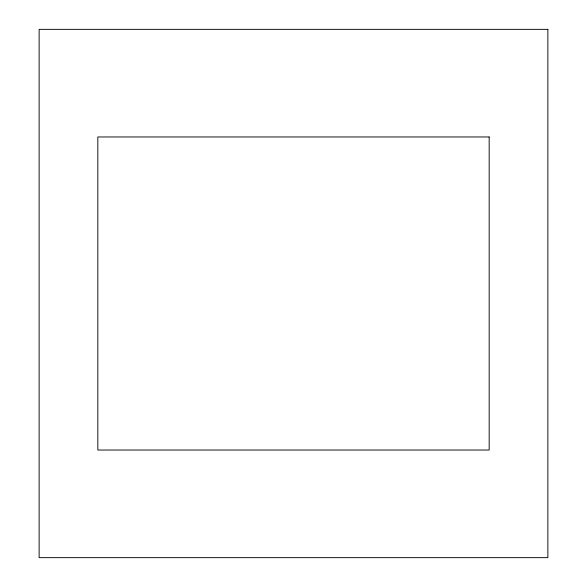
<?xml version="1.0" encoding="UTF-8"?>
<svg xmlns="http://www.w3.org/2000/svg" width="587" height="587" viewBox="0 0 587 587"><rect width="100%" height="100%" fill="white"/><g stroke="black" fill="none" stroke-linecap="round" stroke-linejoin="round"><path stroke-width="0.88" d="M547.869 29.35L39.131 29.35L39.131 557.65L547.869 557.65L547.869 29.35M489.169 136.969L97.831 136.969L97.831 450.031L489.169 450.031L489.169 136.969"/></g></svg>
